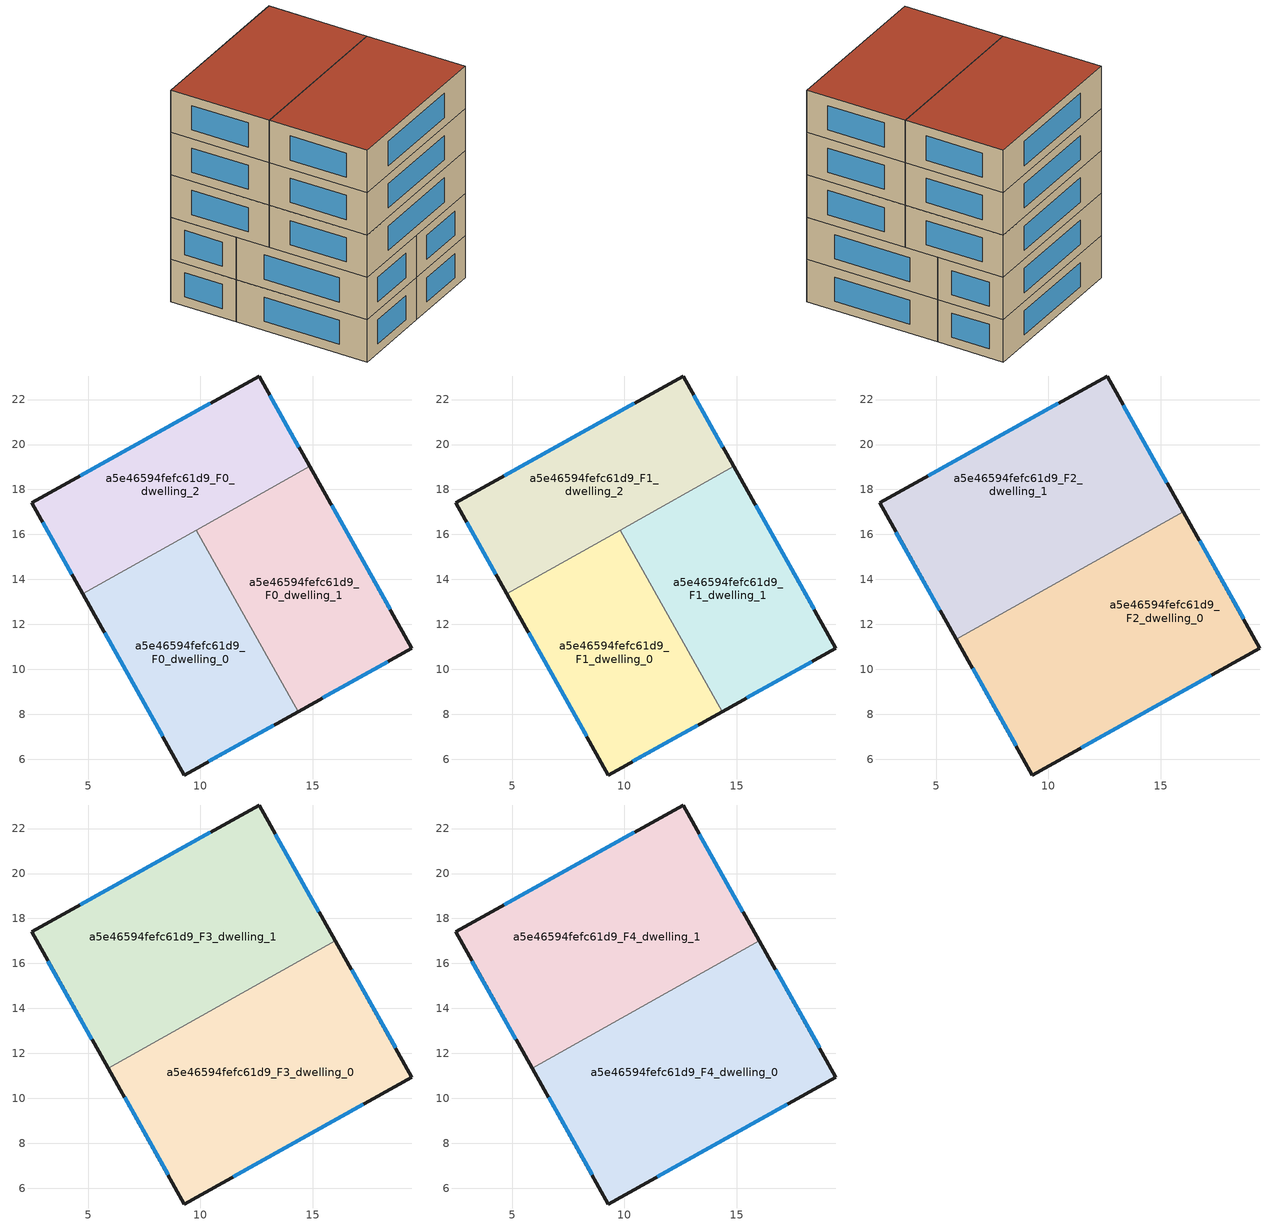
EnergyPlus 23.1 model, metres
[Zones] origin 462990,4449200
a5e46594fefc61d9_F0_dwelling_0
 floor ground (EU_floor_Construction): 9.82,16.19 14.35,8.12 9.28,5.29 4.76,13.35 z0
 wall outside (EU_wall_Construction): 4.76,13.35 9.28,5.29 14.35,8.12 z0:3
 wall to a5e46594fefc61d9_F0_dwelling_1 (EU_wall_Construction): 14.35,8.12 9.82,16.19 z0:3
 wall to a5e46594fefc61d9_F0_dwelling_2 (EU_wall_Construction): 9.82,16.19 4.76,13.35 z0:3
 window (EU_Window_Construction): 10.37,5.9 13.27,7.51 / 5.73,11.63 8.32,7.02 z0.64:2.36
a5e46594fefc61d9_F0_dwelling_1
 floor ground (EU_floor_Construction): 14.86,19.03 19.41,10.94 14.35,8.12 9.82,16.19 z0
 wall outside (EU_wall_Construction): 14.35,8.12 19.41,10.94 14.86,19.03 z0:3
 wall to a5e46594fefc61d9_F0_dwelling_2 (EU_wall_Construction): 14.86,19.03 9.82,16.19 z0:3
 window (EU_Window_Construction): 15.43,8.72 18.32,10.33 / 18.43,12.67 15.84,17.29 z0.64:2.36
a5e46594fefc61d9_F0_dwelling_2
 floor ground (EU_floor_Construction): 12.61,23.05 14.86,19.03 4.76,13.35 2.48,17.4 z0
 wall outside (EU_wall_Construction): 14.86,19.03 12.61,23.05 2.48,17.4 4.76,13.35 z0:3
 window (EU_Window_Construction): 10.44,21.84 4.65,18.61 / 14.38,19.89 13.09,22.19 / 2.97,16.54 4.27,14.22 z0.64:2.36
a5e46594fefc61d9_F1_dwelling_0
 floor to a5e46594fefc61d9_F0_dwelling_0 (EU_floor_Construction): 9.82,16.19 14.35,8.12 9.28,5.29 4.76,13.35 z3
 wall outside (EU_wall_Construction): 4.76,13.35 9.28,5.29 14.35,8.12 z3:6
 wall to a5e46594fefc61d9_F1_dwelling_1 (EU_wall_Construction): 14.35,8.12 9.82,16.19 z3:6
 wall to a5e46594fefc61d9_F1_dwelling_2 (EU_wall_Construction): 9.82,16.19 4.76,13.35 z3:6
 window (EU_Window_Construction): 10.37,5.9 13.27,7.51 / 5.73,11.63 8.32,7.02 z3.64:5.36
a5e46594fefc61d9_F1_dwelling_1
 floor to a5e46594fefc61d9_F0_dwelling_1 (EU_floor_Construction): 14.86,19.03 19.41,10.94 14.35,8.12 9.82,16.19 z3
 wall outside (EU_wall_Construction): 14.35,8.12 19.41,10.94 14.86,19.03 z3:6
 wall to a5e46594fefc61d9_F1_dwelling_2 (EU_wall_Construction): 14.86,19.03 9.82,16.19 z3:6
 window (EU_Window_Construction): 15.43,8.72 18.32,10.33 / 18.43,12.67 15.84,17.29 z3.64:5.36
a5e46594fefc61d9_F1_dwelling_2
 floor to a5e46594fefc61d9_F0_dwelling_2 (EU_floor_Construction): 12.61,23.05 14.86,19.03 4.76,13.35 2.48,17.4 z3
 wall outside (EU_wall_Construction): 14.86,19.03 12.61,23.05 2.48,17.4 4.76,13.35 z3:6
 window (EU_Window_Construction): 10.44,21.84 4.65,18.61 / 14.38,19.89 13.09,22.19 / 2.97,16.54 4.27,14.22 z3.64:5.36
a5e46594fefc61d9_F2_dwelling_0
 floor to a5e46594fefc61d9_F1_dwelling_0 (EU_floor_Construction): 10.95,14.17 14.35,8.12 9.28,5.29 5.89,11.33 z6
 floor to a5e46594fefc61d9_F1_dwelling_1 (EU_floor_Construction): 16,17.01 19.41,10.94 14.35,8.12 10.95,14.17 z6
 wall outside (EU_wall_Construction): 5.89,11.33 9.28,5.29 19.41,10.94 16,17.01 z6:9
 wall to a5e46594fefc61d9_F2_dwelling_1 (EU_wall_Construction): 16,17.01 5.89,11.33 z6:9
 window (EU_Window_Construction): 18.68,12.24 16.73,15.71 / 11.45,6.5 17.24,9.73 / 6.62,10.04 8.56,6.59 z6.64:8.36
a5e46594fefc61d9_F2_dwelling_1
 floor to a5e46594fefc61d9_F1_dwelling_0 (EU_floor_Construction): 9.82,16.19 10.95,14.17 5.89,11.33 z6; 9.82,16.19 5.89,11.33 4.76,13.35 z6
 floor to a5e46594fefc61d9_F1_dwelling_1 (EU_floor_Construction): 14.86,19.03 16,17.01 10.95,14.17 9.82,16.19 z6
 floor to a5e46594fefc61d9_F1_dwelling_2 (EU_floor_Construction): 12.61,23.05 14.86,19.03 4.76,13.35 2.48,17.4 z6
 wall outside (EU_wall_Construction): 16,17.01 12.61,23.05 2.48,17.4 5.89,11.33 z6:9
 window (EU_Window_Construction): 10.44,21.84 4.65,18.61 / 15.27,18.3 13.33,21.75 / 3.21,16.1 5.16,12.63 z6.64:8.36
a5e46594fefc61d9_F3_dwelling_0
 floor to a5e46594fefc61d9_F2_dwelling_0 (EU_floor_Construction): 16,17.01 19.41,10.94 9.28,5.29 5.89,11.33 z9
 wall outside (EU_wall_Construction): 5.89,11.33 9.28,5.29 19.41,10.94 16,17.01 z9:12
 wall to a5e46594fefc61d9_F3_dwelling_1 (EU_wall_Construction): 16,17.01 5.89,11.33 z9:12
 window (EU_Window_Construction): 18.68,12.24 16.73,15.71 / 11.45,6.5 17.24,9.73 / 6.62,10.04 8.56,6.59 z9.64:11.36
a5e46594fefc61d9_F3_dwelling_1
 floor to a5e46594fefc61d9_F2_dwelling_1 (EU_floor_Construction): 12.61,23.05 16,17.01 5.89,11.33 2.48,17.4 z9
 wall outside (EU_wall_Construction): 16,17.01 12.61,23.05 2.48,17.4 5.89,11.33 z9:12
 window (EU_Window_Construction): 10.44,21.84 4.65,18.61 / 15.27,18.3 13.33,21.75 / 3.21,16.1 5.16,12.63 z9.64:11.36
a5e46594fefc61d9_F4_dwelling_0
 floor to a5e46594fefc61d9_F3_dwelling_0 (EU_floor_Construction): 16,17.01 19.41,10.94 9.28,5.29 5.89,11.33 z12
 wall outside (EU_wall_Construction): 5.89,11.33 9.28,5.29 19.41,10.94 16,17.01 z12:15
 wall to a5e46594fefc61d9_F4_dwelling_1 (EU_wall_Construction): 16,17.01 5.89,11.33 z12:15
 window (EU_Window_Construction): 18.68,12.24 16.73,15.71 / 11.45,6.5 17.24,9.73 / 6.62,10.04 8.56,6.59 z12.64:14.36
 roof outside (EU_roof_Construction): 19.41,10.94 16,17.01 5.89,11.33 9.28,5.29 z15
a5e46594fefc61d9_F4_dwelling_1
 floor to a5e46594fefc61d9_F3_dwelling_1 (EU_floor_Construction): 12.61,23.05 16,17.01 5.89,11.33 2.48,17.4 z12
 wall outside (EU_wall_Construction): 16,17.01 12.61,23.05 2.48,17.4 5.89,11.33 z12:15
 window (EU_Window_Construction): 10.44,21.84 4.65,18.61 / 15.27,18.3 13.33,21.75 / 3.21,16.1 5.16,12.63 z12.64:14.36
 roof outside (EU_roof_Construction): 16,17.01 12.61,23.05 2.48,17.4 5.89,11.33 z15
[Building]
EU S2 Campaign: North Axis=0; Terrain=City; Solar Distribution=FullExterior
[Site:Location]
Yerevan-Zvartnots.Intl.AP: Latitude=40.15; Longitude=44.383; Time Zone=4; Elevation=854
[SizingPeriod:WeatherFileDays]
AnnualSizingPeriod: Begin Month=1; Begin Day of Month=1; End Month=12; End Day of Month=31; Day of Week for Start Day=Monday; Use Weather File Daylight Saving Period=No; Use Weather File Rain and Snow Indicators=No
[MATERIAL]
EU_InternalMass_Material: Roughness=MediumRough; Thickness=0.1; Conductivity=1; Density=1800; Specific Heat=900; Thermal Absorptance=0.9; Solar Absorptance=0.7; Visible Absorptance=0.7
[MATERIAL:NOMASS] Roughness=MediumRough; Thermal Absorptance=0.9; Solar Absorptance=0.7; Visible Absorptance=0.7
Name | Thermal Resistance
EU_wall_NoMass | 1.05043
EU_roof_NoMass | 1.45357
EU_floor_NoMass | 0.478065
[WINDOWMATERIAL:SIMPLEGLAZINGSYSTEM]
EU_Window_SimpleGlazing: UFactor=2.5566; Solar Heat Gain Coefficient=0.75; Visible Transmittance=0.75
[CONSTRUCTION]
EU_wall_Construction: EU_wall_NoMass
EU_roof_Construction: EU_roof_NoMass
EU_floor_Construction: EU_floor_NoMass
EU_Window_Construction: EU_Window_SimpleGlazing
EU_InternalMass_Construction: EU_InternalMass_Material
[ZONE] Type=1; Multiplier=1; Ceiling Height=autocalculate; Floor Area=autocalculate; Part of Total Floor Area=Yes
Name | Volume
a5e46594fefc61d9_F0_dwelling_0; a5e46594fefc61d9_F1_dwelling_0 | 160.96
a5e46594fefc61d9_F2_dwelling_0 | 241.435
a5e46594fefc61d9_F3_dwelling_0; a5e46594fefc61d9_F4_dwelling_0 | 241.451
a5e46594fefc61d9_F0_dwelling_1; a5e46594fefc61d9_F1_dwelling_1 | 160.979
a5e46594fefc61d9_F2_dwelling_1 | 241.469
a5e46594fefc61d9_F3_dwelling_1; a5e46594fefc61d9_F4_dwelling_1 | 241.48
a5e46594fefc61d9_F0_dwelling_2 | 160.965
a5e46594fefc61d9_F1_dwelling_2 | 160.966
[INTERNALMASS] Construction=EU_InternalMass_Construction
Name | Zone or ZoneList | Surface Area
a5e46594fefc61d9_F0_dwelling_0_EU_InternalMass | a5e46594fefc61d9_F0_dwelling_0 | 53.6533
a5e46594fefc61d9_F0_dwelling_1_EU_InternalMass | a5e46594fefc61d9_F0_dwelling_1 | 53.6584
a5e46594fefc61d9_F0_dwelling_2_EU_InternalMass | a5e46594fefc61d9_F0_dwelling_2 | 53.6552
a5e46594fefc61d9_F1_dwelling_0_EU_InternalMass | a5e46594fefc61d9_F1_dwelling_0 | 53.6533
a5e46594fefc61d9_F1_dwelling_1_EU_InternalMass | a5e46594fefc61d9_F1_dwelling_1 | 53.6584
a5e46594fefc61d9_F1_dwelling_2_EU_InternalMass | a5e46594fefc61d9_F1_dwelling_2 | 53.6552
a5e46594fefc61d9_F2_dwelling_0_EU_InternalMass | a5e46594fefc61d9_F2_dwelling_0 | 80.4834
a5e46594fefc61d9_F2_dwelling_1_EU_InternalMass | a5e46594fefc61d9_F2_dwelling_1 | 80.4935
a5e46594fefc61d9_F3_dwelling_0_EU_InternalMass | a5e46594fefc61d9_F3_dwelling_0 | 80.4834
a5e46594fefc61d9_F3_dwelling_1_EU_InternalMass | a5e46594fefc61d9_F3_dwelling_1 | 80.4935
a5e46594fefc61d9_F4_dwelling_0_EU_InternalMass | a5e46594fefc61d9_F4_dwelling_0 | 80.4834
a5e46594fefc61d9_F4_dwelling_1_EU_InternalMass | a5e46594fefc61d9_F4_dwelling_1 | 80.4935
[OTHEREQUIPMENT] Fuel Type=Electricity; Design Level Calculation Method=Watts/Area; Power per Zone Floor Area=1; Fraction Latent=0; Fraction Radiant=0; Fraction Lost=0; Carbon Dioxide Generation Rate=0; EndUse Subcategory=EU_Step8_InternalGains
Name | Zone or ZoneList or Space or SpaceList | Schedule
EU_Step8_InternalGain_a5e46594fefc61d9_F0_dwelling_0_f000 | a5e46594fefc61d9_F0_dwelling_0 | EU_Step8_GainSchedule_a5e46594fefc61d9_F0_dwelling_0_f000
EU_Step8_InternalGain_a5e46594fefc61d9_F0_dwelling_1_f000 | a5e46594fefc61d9_F0_dwelling_1 | EU_Step8_GainSchedule_a5e46594fefc61d9_F0_dwelling_1_f000
EU_Step8_InternalGain_a5e46594fefc61d9_F0_dwelling_2_f000 | a5e46594fefc61d9_F0_dwelling_2 | EU_Step8_GainSchedule_a5e46594fefc61d9_F0_dwelling_2_f000
EU_Step8_InternalGain_a5e46594fefc61d9_F1_dwelling_0_f000 | a5e46594fefc61d9_F1_dwelling_0 | EU_Step8_GainSchedule_a5e46594fefc61d9_F1_dwelling_0_f000
EU_Step8_InternalGain_a5e46594fefc61d9_F1_dwelling_1_f000 | a5e46594fefc61d9_F1_dwelling_1 | EU_Step8_GainSchedule_a5e46594fefc61d9_F1_dwelling_1_f000
EU_Step8_InternalGain_a5e46594fefc61d9_F1_dwelling_2_f000 | a5e46594fefc61d9_F1_dwelling_2 | EU_Step8_GainSchedule_a5e46594fefc61d9_F1_dwelling_2_f000
EU_Step8_InternalGain_a5e46594fefc61d9_F2_dwelling_0_f000 | a5e46594fefc61d9_F2_dwelling_0 | EU_Step8_GainSchedule_a5e46594fefc61d9_F2_dwelling_0_f000
EU_Step8_InternalGain_a5e46594fefc61d9_F2_dwelling_1_f000 | a5e46594fefc61d9_F2_dwelling_1 | EU_Step8_GainSchedule_a5e46594fefc61d9_F2_dwelling_1_f000
EU_Step8_InternalGain_a5e46594fefc61d9_F3_dwelling_0_f000 | a5e46594fefc61d9_F3_dwelling_0 | EU_Step8_GainSchedule_a5e46594fefc61d9_F3_dwelling_0_f000
EU_Step8_InternalGain_a5e46594fefc61d9_F3_dwelling_1_f000 | a5e46594fefc61d9_F3_dwelling_1 | EU_Step8_GainSchedule_a5e46594fefc61d9_F3_dwelling_1_f000
EU_Step8_InternalGain_a5e46594fefc61d9_F4_dwelling_0_f000 | a5e46594fefc61d9_F4_dwelling_0 | EU_Step8_GainSchedule_a5e46594fefc61d9_F4_dwelling_0_f000
EU_Step8_InternalGain_a5e46594fefc61d9_F4_dwelling_1_f000 | a5e46594fefc61d9_F4_dwelling_1 | EU_Step8_GainSchedule_a5e46594fefc61d9_F4_dwelling_1_f000
[ZONEVENTILATION:DESIGNFLOWRATE] Schedule=EU_AlwaysOn; Design Flow Rate Calculation Method=AirChanges/Hour; Air Changes per Hour=0.557805; Ventilation Type=Natural; Fan Pressure Rise=0; Fan Total Efficiency=1; Constant Term Coefficient=1; Temperature Term Coefficient=0; Velocity Term Coefficient=0; Velocity Squared Term Coefficient=0; Minimum Indoor Temperature=-100; Maximum Indoor Temperature=100; Delta Temperature=-100; Minimum Outdoor Temperature=-100; Maximum Outdoor Temperature=100; Maximum Wind Speed=40
Name | Zone or ZoneList or Space or SpaceList
EU_ConstantAir_a5e46594fefc61d9_F0_dwelling_0 | a5e46594fefc61d9_F0_dwelling_0
EU_ConstantAir_a5e46594fefc61d9_F0_dwelling_1 | a5e46594fefc61d9_F0_dwelling_1
EU_ConstantAir_a5e46594fefc61d9_F0_dwelling_2 | a5e46594fefc61d9_F0_dwelling_2
EU_ConstantAir_a5e46594fefc61d9_F1_dwelling_0 | a5e46594fefc61d9_F1_dwelling_0
EU_ConstantAir_a5e46594fefc61d9_F1_dwelling_1 | a5e46594fefc61d9_F1_dwelling_1
EU_ConstantAir_a5e46594fefc61d9_F1_dwelling_2 | a5e46594fefc61d9_F1_dwelling_2
EU_ConstantAir_a5e46594fefc61d9_F2_dwelling_0 | a5e46594fefc61d9_F2_dwelling_0
EU_ConstantAir_a5e46594fefc61d9_F2_dwelling_1 | a5e46594fefc61d9_F2_dwelling_1
EU_ConstantAir_a5e46594fefc61d9_F3_dwelling_0 | a5e46594fefc61d9_F3_dwelling_0
EU_ConstantAir_a5e46594fefc61d9_F3_dwelling_1 | a5e46594fefc61d9_F3_dwelling_1
EU_ConstantAir_a5e46594fefc61d9_F4_dwelling_0 | a5e46594fefc61d9_F4_dwelling_0
EU_ConstantAir_a5e46594fefc61d9_F4_dwelling_1 | a5e46594fefc61d9_F4_dwelling_1
[HVACTEMPLATE:THERMOSTAT] Constant Heating Setpoint=20; Constant Cooling Setpoint=50
EU_HeatOnly_a5e46594fefc61d9_F0_dwelling_0; EU_HeatOnly_a5e46594fefc61d9_F0_dwelling_1; EU_HeatOnly_a5e46594fefc61d9_F0_dwelling_2; EU_HeatOnly_a5e46594fefc61d9_F1_dwelling_0; EU_HeatOnly_a5e46594fefc61d9_F1_dwelling_1; EU_HeatOnly_a5e46594fefc61d9_F1_dwelling_2; EU_HeatOnly_a5e46594fefc61d9_F2_dwelling_0; EU_HeatOnly_a5e46594fefc61d9_F2_dwelling_1; EU_HeatOnly_a5e46594fefc61d9_F3_dwelling_0; EU_HeatOnly_a5e46594fefc61d9_F3_dwelling_1; EU_HeatOnly_a5e46594fefc61d9_F4_dwelling_0; EU_HeatOnly_a5e46594fefc61d9_F4_dwelling_1
[HVACTEMPLATE:ZONE:IDEALLOADSAIRSYSTEM] System Availability Schedule=EU_AlwaysOn; Maximum Heating Supply Air Temperature=50; Minimum Cooling Supply Air Temperature=13; Maximum Heating Supply Air Humidity Ratio=0.0156; Minimum Cooling Supply Air Humidity Ratio=0.0077; Heating Limit=NoLimit; Cooling Limit=NoLimit; Heating Availability Schedule=EU_AlwaysOn; Cooling Availability Schedule=EU_CoolingOff; Dehumidification Control Type=ConstantSensibleHeatRatio; Cooling Sensible Heat Ratio=0.7; Dehumidification Setpoint=60; Humidification Control Type=None; Humidification Setpoint=30; Outdoor Air Method=None; Outdoor Air Flow Rate per Person=0.00944; Outdoor Air Flow Rate per Zone Floor Area=0; Outdoor Air Flow Rate per Zone=0; Demand Controlled Ventilation Type=None; Outdoor Air Economizer Type=NoEconomizer; Heat Recovery Type=None; Sensible Heat Recovery Effectiveness=0.7; Latent Heat Recovery Effectiveness=0.65
Name | Template Thermostat
a5e46594fefc61d9_F0_dwelling_0 | EU_HeatOnly_a5e46594fefc61d9_F0_dwelling_0
a5e46594fefc61d9_F0_dwelling_1 | EU_HeatOnly_a5e46594fefc61d9_F0_dwelling_1
a5e46594fefc61d9_F0_dwelling_2 | EU_HeatOnly_a5e46594fefc61d9_F0_dwelling_2
a5e46594fefc61d9_F1_dwelling_0 | EU_HeatOnly_a5e46594fefc61d9_F1_dwelling_0
a5e46594fefc61d9_F1_dwelling_1 | EU_HeatOnly_a5e46594fefc61d9_F1_dwelling_1
a5e46594fefc61d9_F1_dwelling_2 | EU_HeatOnly_a5e46594fefc61d9_F1_dwelling_2
a5e46594fefc61d9_F2_dwelling_0 | EU_HeatOnly_a5e46594fefc61d9_F2_dwelling_0
a5e46594fefc61d9_F2_dwelling_1 | EU_HeatOnly_a5e46594fefc61d9_F2_dwelling_1
a5e46594fefc61d9_F3_dwelling_0 | EU_HeatOnly_a5e46594fefc61d9_F3_dwelling_0
a5e46594fefc61d9_F3_dwelling_1 | EU_HeatOnly_a5e46594fefc61d9_F3_dwelling_1
a5e46594fefc61d9_F4_dwelling_0 | EU_HeatOnly_a5e46594fefc61d9_F4_dwelling_0
a5e46594fefc61d9_F4_dwelling_1 | EU_HeatOnly_a5e46594fefc61d9_F4_dwelling_1
[SIZING:ZONE] Zone Cooling Design Supply Air Temperature Input Method=SupplyAirTemperature; Zone Cooling Design Supply Air Temperature=13; Zone Heating Design Supply Air Temperature Input Method=SupplyAirTemperature; Zone Heating Design Supply Air Temperature=50; Zone Cooling Design Supply Air Humidity Ratio=0.008; Zone Heating Design Supply Air Humidity Ratio=0.008; Cooling Design Air Flow Method=DesignDay; Cooling Design Air Flow Rate=0; Cooling Minimum Air Flow per Zone Floor Area=0.000762; Cooling Minimum Air Flow=0; Cooling Minimum Air Flow Fraction=0.2; Heating Design Air Flow Method=DesignDay; Heating Design Air Flow Rate=0; Heating Maximum Air Flow per Zone Floor Area=0.002032; Heating Maximum Air Flow=0.141576; Heating Maximum Air Flow Fraction=0.3; Account for Dedicated Outdoor Air System=No; Dedicated Outdoor Air System Control Strategy=NeutralSupplyAir; Dedicated Outdoor Air Low Setpoint Temperature for Design=autosize; Dedicated Outdoor Air High Setpoint Temperature for Design=autosize; Zone Load Sizing Method=Sensible Load Only No Latent Load; Zone Latent Cooling Design Supply Air Humidity Ratio Input Method=HumidityRatioDifference; Zone Cooling Design Supply Air Humidity Ratio Difference=0.005; Zone Latent Heating Design Supply Air Humidity Ratio Input Method=HumidityRatioDifference; Zone Humidification Design Supply Air Humidity Ratio Difference=0.005
a5e46594fefc61d9_F0_dwelling_0; a5e46594fefc61d9_F0_dwelling_1; a5e46594fefc61d9_F0_dwelling_2; a5e46594fefc61d9_F1_dwelling_0; a5e46594fefc61d9_F1_dwelling_1; a5e46594fefc61d9_F1_dwelling_2; a5e46594fefc61d9_F2_dwelling_0; a5e46594fefc61d9_F2_dwelling_1; a5e46594fefc61d9_F3_dwelling_0; a5e46594fefc61d9_F3_dwelling_1; a5e46594fefc61d9_F4_dwelling_0; a5e46594fefc61d9_F4_dwelling_1
[SCHEDULE:CONSTANT]
Name | Hourly Value
EU_AlwaysOn | 1
EU_CoolingOff | 0
[SCHEDULE:FILE] Column Number=1; Rows to Skip at Top=0; Number of Hours of Data=8760; Column Separator=Comma; Interpolate to Timestep=No; Minutes per Item=60; Adjust Schedule for Daylight Savings=Yes
Name | File
EU_Step8_GainSchedule_a5e46594fefc61d9_F0_dwelling_0_f000 | ../../schedules/a5e46594fefc61d9/a5e46594fefc61d9_F0_dwelling_0_f000_gain.csv
EU_Step8_GainSchedule_a5e46594fefc61d9_F0_dwelling_1_f000 | ../../schedules/a5e46594fefc61d9/a5e46594fefc61d9_F0_dwelling_1_f000_gain.csv
EU_Step8_GainSchedule_a5e46594fefc61d9_F0_dwelling_2_f000 | ../../schedules/a5e46594fefc61d9/a5e46594fefc61d9_F0_dwelling_2_f000_gain.csv
EU_Step8_GainSchedule_a5e46594fefc61d9_F1_dwelling_0_f000 | ../../schedules/a5e46594fefc61d9/a5e46594fefc61d9_F1_dwelling_0_f000_gain.csv
EU_Step8_GainSchedule_a5e46594fefc61d9_F1_dwelling_1_f000 | ../../schedules/a5e46594fefc61d9/a5e46594fefc61d9_F1_dwelling_1_f000_gain.csv
EU_Step8_GainSchedule_a5e46594fefc61d9_F1_dwelling_2_f000 | ../../schedules/a5e46594fefc61d9/a5e46594fefc61d9_F1_dwelling_2_f000_gain.csv
EU_Step8_GainSchedule_a5e46594fefc61d9_F2_dwelling_0_f000 | ../../schedules/a5e46594fefc61d9/a5e46594fefc61d9_F2_dwelling_0_f000_gain.csv
EU_Step8_GainSchedule_a5e46594fefc61d9_F2_dwelling_1_f000 | ../../schedules/a5e46594fefc61d9/a5e46594fefc61d9_F2_dwelling_1_f000_gain.csv
EU_Step8_GainSchedule_a5e46594fefc61d9_F3_dwelling_0_f000 | ../../schedules/a5e46594fefc61d9/a5e46594fefc61d9_F3_dwelling_0_f000_gain.csv
EU_Step8_GainSchedule_a5e46594fefc61d9_F3_dwelling_1_f000 | ../../schedules/a5e46594fefc61d9/a5e46594fefc61d9_F3_dwelling_1_f000_gain.csv
EU_Step8_GainSchedule_a5e46594fefc61d9_F4_dwelling_0_f000 | ../../schedules/a5e46594fefc61d9/a5e46594fefc61d9_F4_dwelling_0_f000_gain.csv
EU_Step8_GainSchedule_a5e46594fefc61d9_F4_dwelling_1_f000 | ../../schedules/a5e46594fefc61d9/a5e46594fefc61d9_F4_dwelling_1_f000_gain.csv
